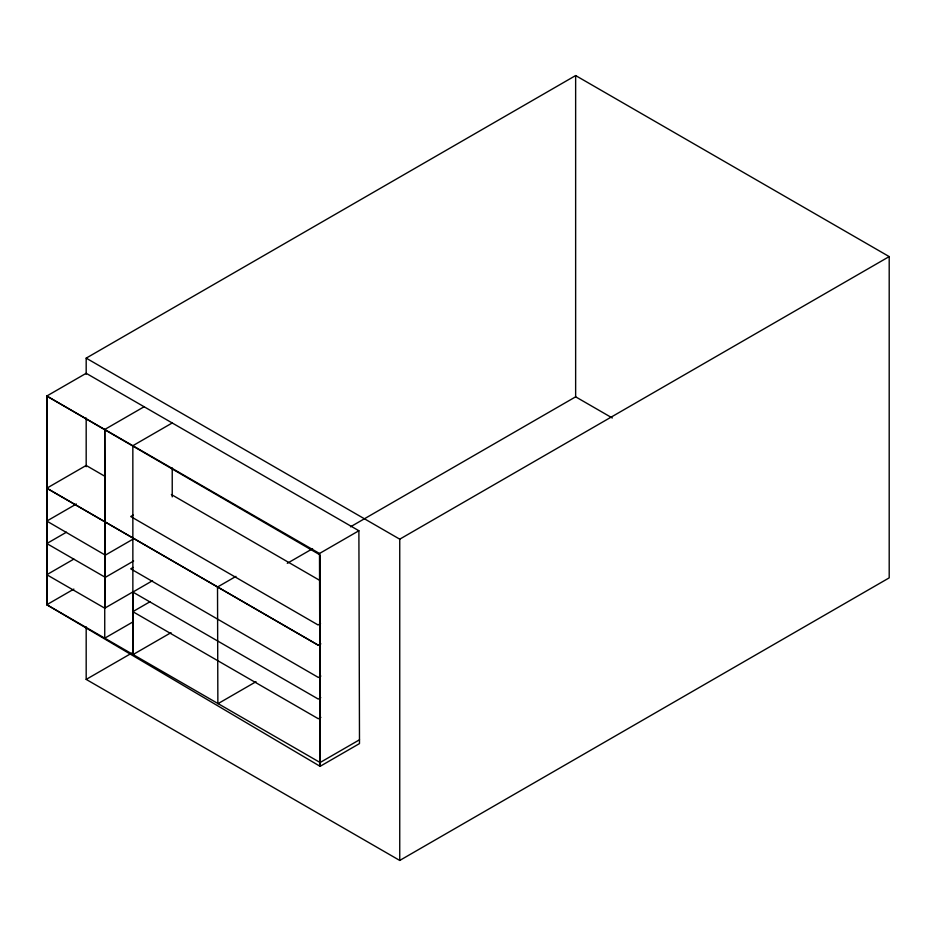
<?xml version="1.0" encoding="UTF-8"?>
<svg xmlns="http://www.w3.org/2000/svg" width="936" height="936" viewBox="0 0 936 936"><rect width="100%" height="100%" fill="white"/><g stroke="black" fill="none" stroke-linecap="round" stroke-linejoin="round"><path stroke-width="1.4" d="M359.494 739.791L320.112 762.524L46.8 604.726L46.8 396.033L86.182 373.3L358.886 530.747L359.494 743.582L320.112 766.327L46.8 604.726L46.8 396.033L319.504 553.48L320.112 766.327L320.112 554.966L46.8 396.033M144.121 406.75L104.738 429.484L104.738 638.177L133.052 621.843M152.556 580.694L132.865 592.067L132.877 654.673L171.031 632.654M73.874 559.085L46.8 574.716L104.738 608.178L105.323 577.348L104.738 429.484M86.182 374.201L86.182 358.137L575.64 75.559L889.2 256.593L889.2 577.863L399.742 860.441L86.182 679.407L86.182 626.839M320.849 643.851L318.38 645.278L46.8 488.206L86.182 465.461L105.148 476.447M172.224 422.967L132.842 445.711L132.877 654.673M76.343 504.013L46.8 521.071L105.323 555.142L133.637 538.797M66.491 532.186L46.8 543.547L105.323 577.348L133.637 561.003M133.181 515.092L130.712 516.52L318.088 624.967L320.545 623.552M46.8 604.726L73.874 589.095M133.181 567.427L130.712 568.842L318.38 677.465L320.849 676.049M104.738 608.178L133.052 591.833M150.064 601.708L132.842 611.664L318.38 718.778L320.849 717.362M235.966 576.377L217.515 587.036L217.866 703.743L256.019 681.712M86.182 679.407L131.719 653.129M287.282 563.308L312.577 548.707M350.509 526.804L575.64 396.829L612.308 417.994M319.504 553.48L358.886 530.747M86.182 358.137L399.742 539.171L889.2 256.593M320.755 697.648L318.287 699.075L132.865 592.067M171.358 494.512L319.738 580.39M46.8 488.206L318.38 645.278M575.64 75.559L575.64 396.829M399.742 539.171L399.742 860.441M172.224 467.895L172.236 496.876M86.182 418.006L86.182 466.701"/></g></svg>
